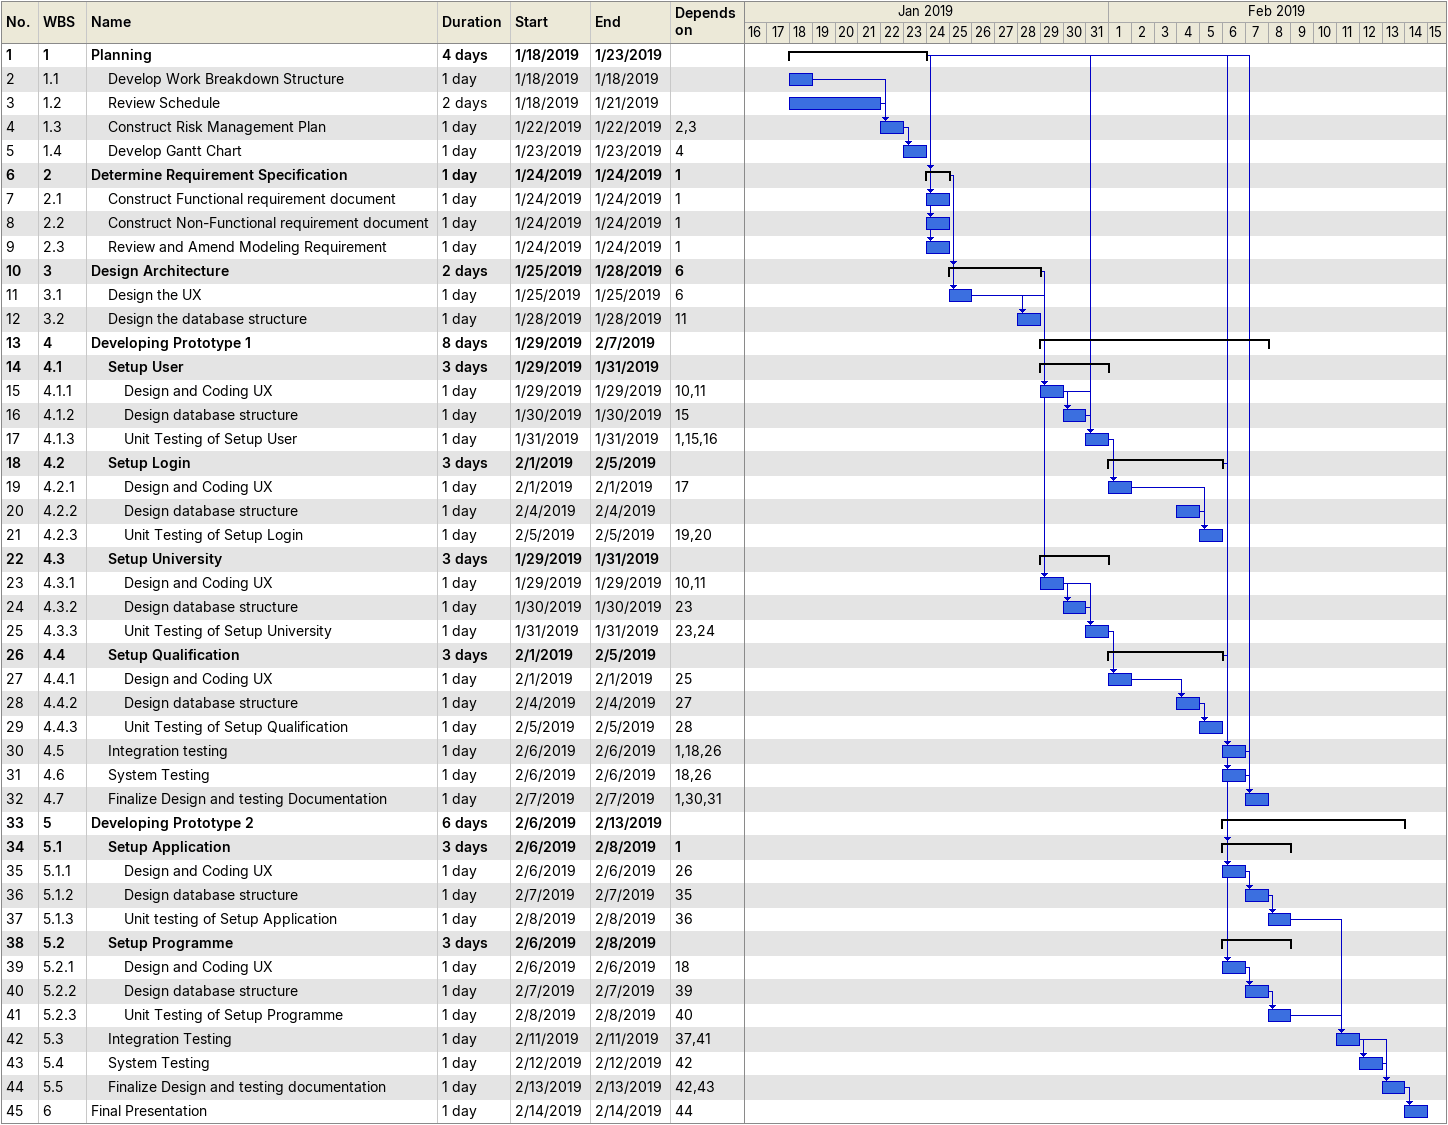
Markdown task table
| ID | WBS | Task | Duration | Start | Finish | Predecessors |
|---|---|---|---|---|---|---|
| 1 | 1 | **Planning** | 4d | 2019-01-18 | 2019-01-23 |  |
| 2 | 1.1 | Develop Work Breakdown Structure | 1d | 2019-01-18 | 2019-01-18 |  |
| 3 | 1.2 | Review Schedule | 2d | 2019-01-18 | 2019-01-21 |  |
| 4 | 1.3 | Construct Risk Management Plan | 1d | 2019-01-22 | 2019-01-22 | 2, 3 |
| 5 | 1.4 | Develop Gantt Chart | 1d | 2019-01-23 | 2019-01-23 | 4 |
| 6 | 2 | **Determine Requirement Specification** | 1d | 2019-01-24 | 2019-01-24 | 1 |
| 7 | 2.1 | Construct Functional requirement document | 1d | 2019-01-24 | 2019-01-24 | 1 |
| 8 | 2.2 | Construct Non-Functional requirement document | 1d | 2019-01-24 | 2019-01-24 | 1 |
| 9 | 2.3 | Review and Amend Modeling Requirement | 1d | 2019-01-24 | 2019-01-24 | 1 |
| 10 | 3 | **Design Architecture** | 2d | 2019-01-25 | 2019-01-28 | 6 |
| 11 | 3.1 | Design the UX | 1d | 2019-01-25 | 2019-01-25 | 6 |
| 12 | 3.2 | Design the database structure | 1d | 2019-01-28 | 2019-01-28 | 11 |
| 13 | 4 | **Developing Prototype 1** | 8d | 2019-01-29 | 2019-02-07 |  |
| 14 | 4.1 | **Setup User** | 3d | 2019-01-29 | 2019-01-31 |  |
| 15 | 4.1.1 | Design and Coding UX | 1d | 2019-01-29 | 2019-01-29 | 10, 11 |
| 16 | 4.1.2 | Design database structure | 1d | 2019-01-30 | 2019-01-30 | 15 |
| 17 | 4.1.3 | Unit Testing of Setup User | 1d | 2019-01-31 | 2019-01-31 | 1, 15, 16 |
| 18 | 4.2 | **Setup Login** | 3d | 2019-02-01 | 2019-02-05 |  |
| 19 | 4.2.1 | Design and Coding UX | 1d | 2019-02-01 | 2019-02-01 | 17 |
| 20 | 4.2.2 | Design database structure | 1d | 2019-02-04 | 2019-02-04 |  |
| 21 | 4.2.3 | Unit Testing of Setup Login | 1d | 2019-02-05 | 2019-02-05 | 19, 20 |
| 22 | 4.3 | **Setup University** | 3d | 2019-01-29 | 2019-01-31 |  |
| 23 | 4.3.1 | Design and Coding UX | 1d | 2019-01-29 | 2019-01-29 | 10, 11 |
| 24 | 4.3.2 | Design database structure | 1d | 2019-01-30 | 2019-01-30 | 23 |
| 25 | 4.3.3 | Unit Testing of Setup University | 1d | 2019-01-31 | 2019-01-31 | 23, 24 |
| 26 | 4.4 | **Setup Qualification** | 3d | 2019-02-01 | 2019-02-05 |  |
| 27 | 4.4.1 | Design and Coding UX | 1d | 2019-02-01 | 2019-02-01 | 25 |
| 28 | 4.4.2 | Design database structure | 1d | 2019-02-04 | 2019-02-04 | 27 |
| 29 | 4.4.3 | Unit Testing of Setup Qualification | 1d | 2019-02-05 | 2019-02-05 | 28 |
| 30 | 4.5 | Integration testing | 1d | 2019-02-06 | 2019-02-06 | 1, 18, 26 |
| 31 | 4.6 | System Testing | 1d | 2019-02-06 | 2019-02-06 | 18, 26 |
| 32 | 4.7 | Finalize Design and testing Documentation | 1d | 2019-02-07 | 2019-02-07 | 1, 30, 31 |
| 33 | 5 | **Developing Prototype 2** | 6d | 2019-02-06 | 2019-02-13 |  |
| 34 | 5.1 | **Setup Application** | 3d | 2019-02-06 | 2019-02-08 | 1 |
| 35 | 5.1.1 | Design and Coding UX | 1d | 2019-02-06 | 2019-02-06 | 26 |
| 36 | 5.1.2 | Design database structure | 1d | 2019-02-07 | 2019-02-07 | 35 |
| 37 | 5.1.3 | Unit testing of Setup Application | 1d | 2019-02-08 | 2019-02-08 | 36 |
| 38 | 5.2 | **Setup Programme** | 3d | 2019-02-06 | 2019-02-08 |  |
| 39 | 5.2.1 | Design and Coding UX | 1d | 2019-02-06 | 2019-02-06 | 18 |
| 40 | 5.2.2 | Design database structure | 1d | 2019-02-07 | 2019-02-07 | 39 |
| 41 | 5.2.3 | Unit Testing of Setup Programme | 1d | 2019-02-08 | 2019-02-08 | 40 |
| 42 | 5.3 | Integration Testing | 1d | 2019-02-11 | 2019-02-11 | 37, 41 |
| 43 | 5.4 | System Testing | 1d | 2019-02-12 | 2019-02-12 | 42 |
| 44 | 5.5 | Finalize Design and testing documentation | 1d | 2019-02-13 | 2019-02-13 | 42, 43 |
| 45 | 6 | Final Presentation | 1d | 2019-02-14 | 2019-02-14 | 44 |
